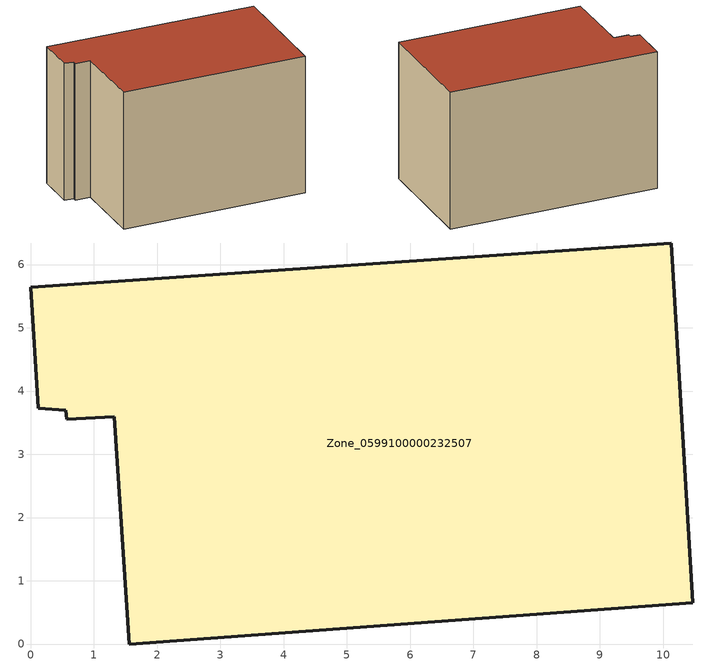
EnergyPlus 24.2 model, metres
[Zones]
Zone_0599100000232507
 floor ground (C_G): 1.56,0 1.32,3.59 0.57,3.55 0.56,3.7 0.12,3.73 0,5.64 10.13,6.34 10.47,0.65 z0
 wall outside (C_F): 1.32,3.59 1.56,0 10.47,0.65 10.13,6.34 0,5.64 0.12,3.73 0.56,3.7 0.57,3.55 1.32,3.59 z0:6.78
 roof outside (C_R): 0,5.64 0.12,3.73 0.56,3.7 0.57,3.55 1.32,3.59 1.56,0 10.47,0.65 10.13,6.34 z6.78
[BUILDING]
Pand.0599100000232507: North Axis=0; Terrain=City; Loads Convergence Tolerance Value=0.04; Temperature Convergence Tolerance Value=0.4; Solar Distribution=FullExterior; Maximum Number of Warmup Days=25; Minimum Number of Warmup Days=1
[Site:Location]
Rotterdam.The.Hague.AP_ZH_NLD Design_Conditions: Latitude=51.96; Longitude=4.45; Time Zone=1; Elevation=-4.5
[SITE:GROUNDTEMPERATURE:BUILDINGSURFACE]
18, 18, 18, 18, 18, 18, 18, 18, 18, 18, 18, 18
[MATERIAL] Thermal Absorptance=0.9; Solar Absorptance=0.7; Visible Absorptance=0.7
Name | Roughness | Thickness | Conductivity | Density | Specific Heat
G.TC.1946 | MediumSmooth | 0.15 | 1 | 540 | 1210
F.TC.1946 | Rough | 0.3 | 0.857143 | 1920 | 840
R.TC.1946 | MediumRough | 0.2 | 0.909091 | 1500 | 1000
[CONSTRUCTION]
C_G: G.TC.1946
C_F: F.TC.1946
C_R: R.TC.1946
[ZONE]
Zone_0599100000232507: Type=1; Multiplier=1; Ceiling Height=Autocalculate; Volume=Autocalculate; Floor Area=autocalculate; Part of Total Floor Area=Yes
[ZONEINFILTRATION:DESIGNFLOWRATE]
Infil_Zone_0599100000232507: Zone or ZoneList or Space or SpaceList=Zone_0599100000232507; Schedule=AlwaysOn; Design Flow Rate Calculation Method=Flow/Area; Flow Rate per Floor Area=0.003; Constant Term Coefficient=1; Temperature Term Coefficient=0; Velocity Term Coefficient=0; Velocity Squared Term Coefficient=0
[HVACTEMPLATE:ZONE:IDEALLOADSAIRSYSTEM]
Zone_0599100000232507: Maximum Heating Supply Air Temperature=50; Minimum Cooling Supply Air Temperature=13; Maximum Heating Supply Air Humidity Ratio=0.0156; Minimum Cooling Supply Air Humidity Ratio=0.0077; Heating Limit=NoLimit; Cooling Limit=NoLimit; Dehumidification Control Type=ConstantSensibleHeatRatio; Cooling Sensible Heat Ratio=0.7; Dehumidification Setpoint=60; Humidification Control Type=None; Humidification Setpoint=30; Outdoor Air Method=None; Outdoor Air Flow Rate per Person=0.00944; Outdoor Air Flow Rate per Zone Floor Area=0; Outdoor Air Flow Rate per Zone=0; Demand Controlled Ventilation Type=None; Outdoor Air Economizer Type=NoEconomizer; Heat Recovery Type=None; Sensible Heat Recovery Effectiveness=0.7; Latent Heat Recovery Effectiveness=0.65
[ZONECONTROL:THERMOSTAT]
ThermostatControl_Zone_0599100000232507: Zone or ZoneList=Zone_0599100000232507; Control Type Schedule=DualSetpointControlType; Control 1=Thermostat_Zone_0599100000232507; Temperature Difference Between Cutout And Setpoint=0
[THERMOSTATSETPOINT:DUALSETPOINT]
Thermostat_Zone_0599100000232507: Heating Setpoint Temperature Schedule=HeatingSetpoint_Zone_0599100000232507; Cooling Setpoint Temperature Schedule=CoolingSetpoint_Zone_0599100000232507
[SCHEDULE:COMPACT]
HeatingSetpoint_Zone_0599100000232507: Through: 12/31, For: AllDays, Until: 24:00, 21
CoolingSetpoint_Zone_0599100000232507: Through: 12/31, For: AllDays, Until: 24:00, 24
DualSetpointControlType: Through: 12/31, For: AllDays, Until: 24:00, 4
AlwaysOn: Through: 12/31, For: AllDays, Until: 24:00, 1
